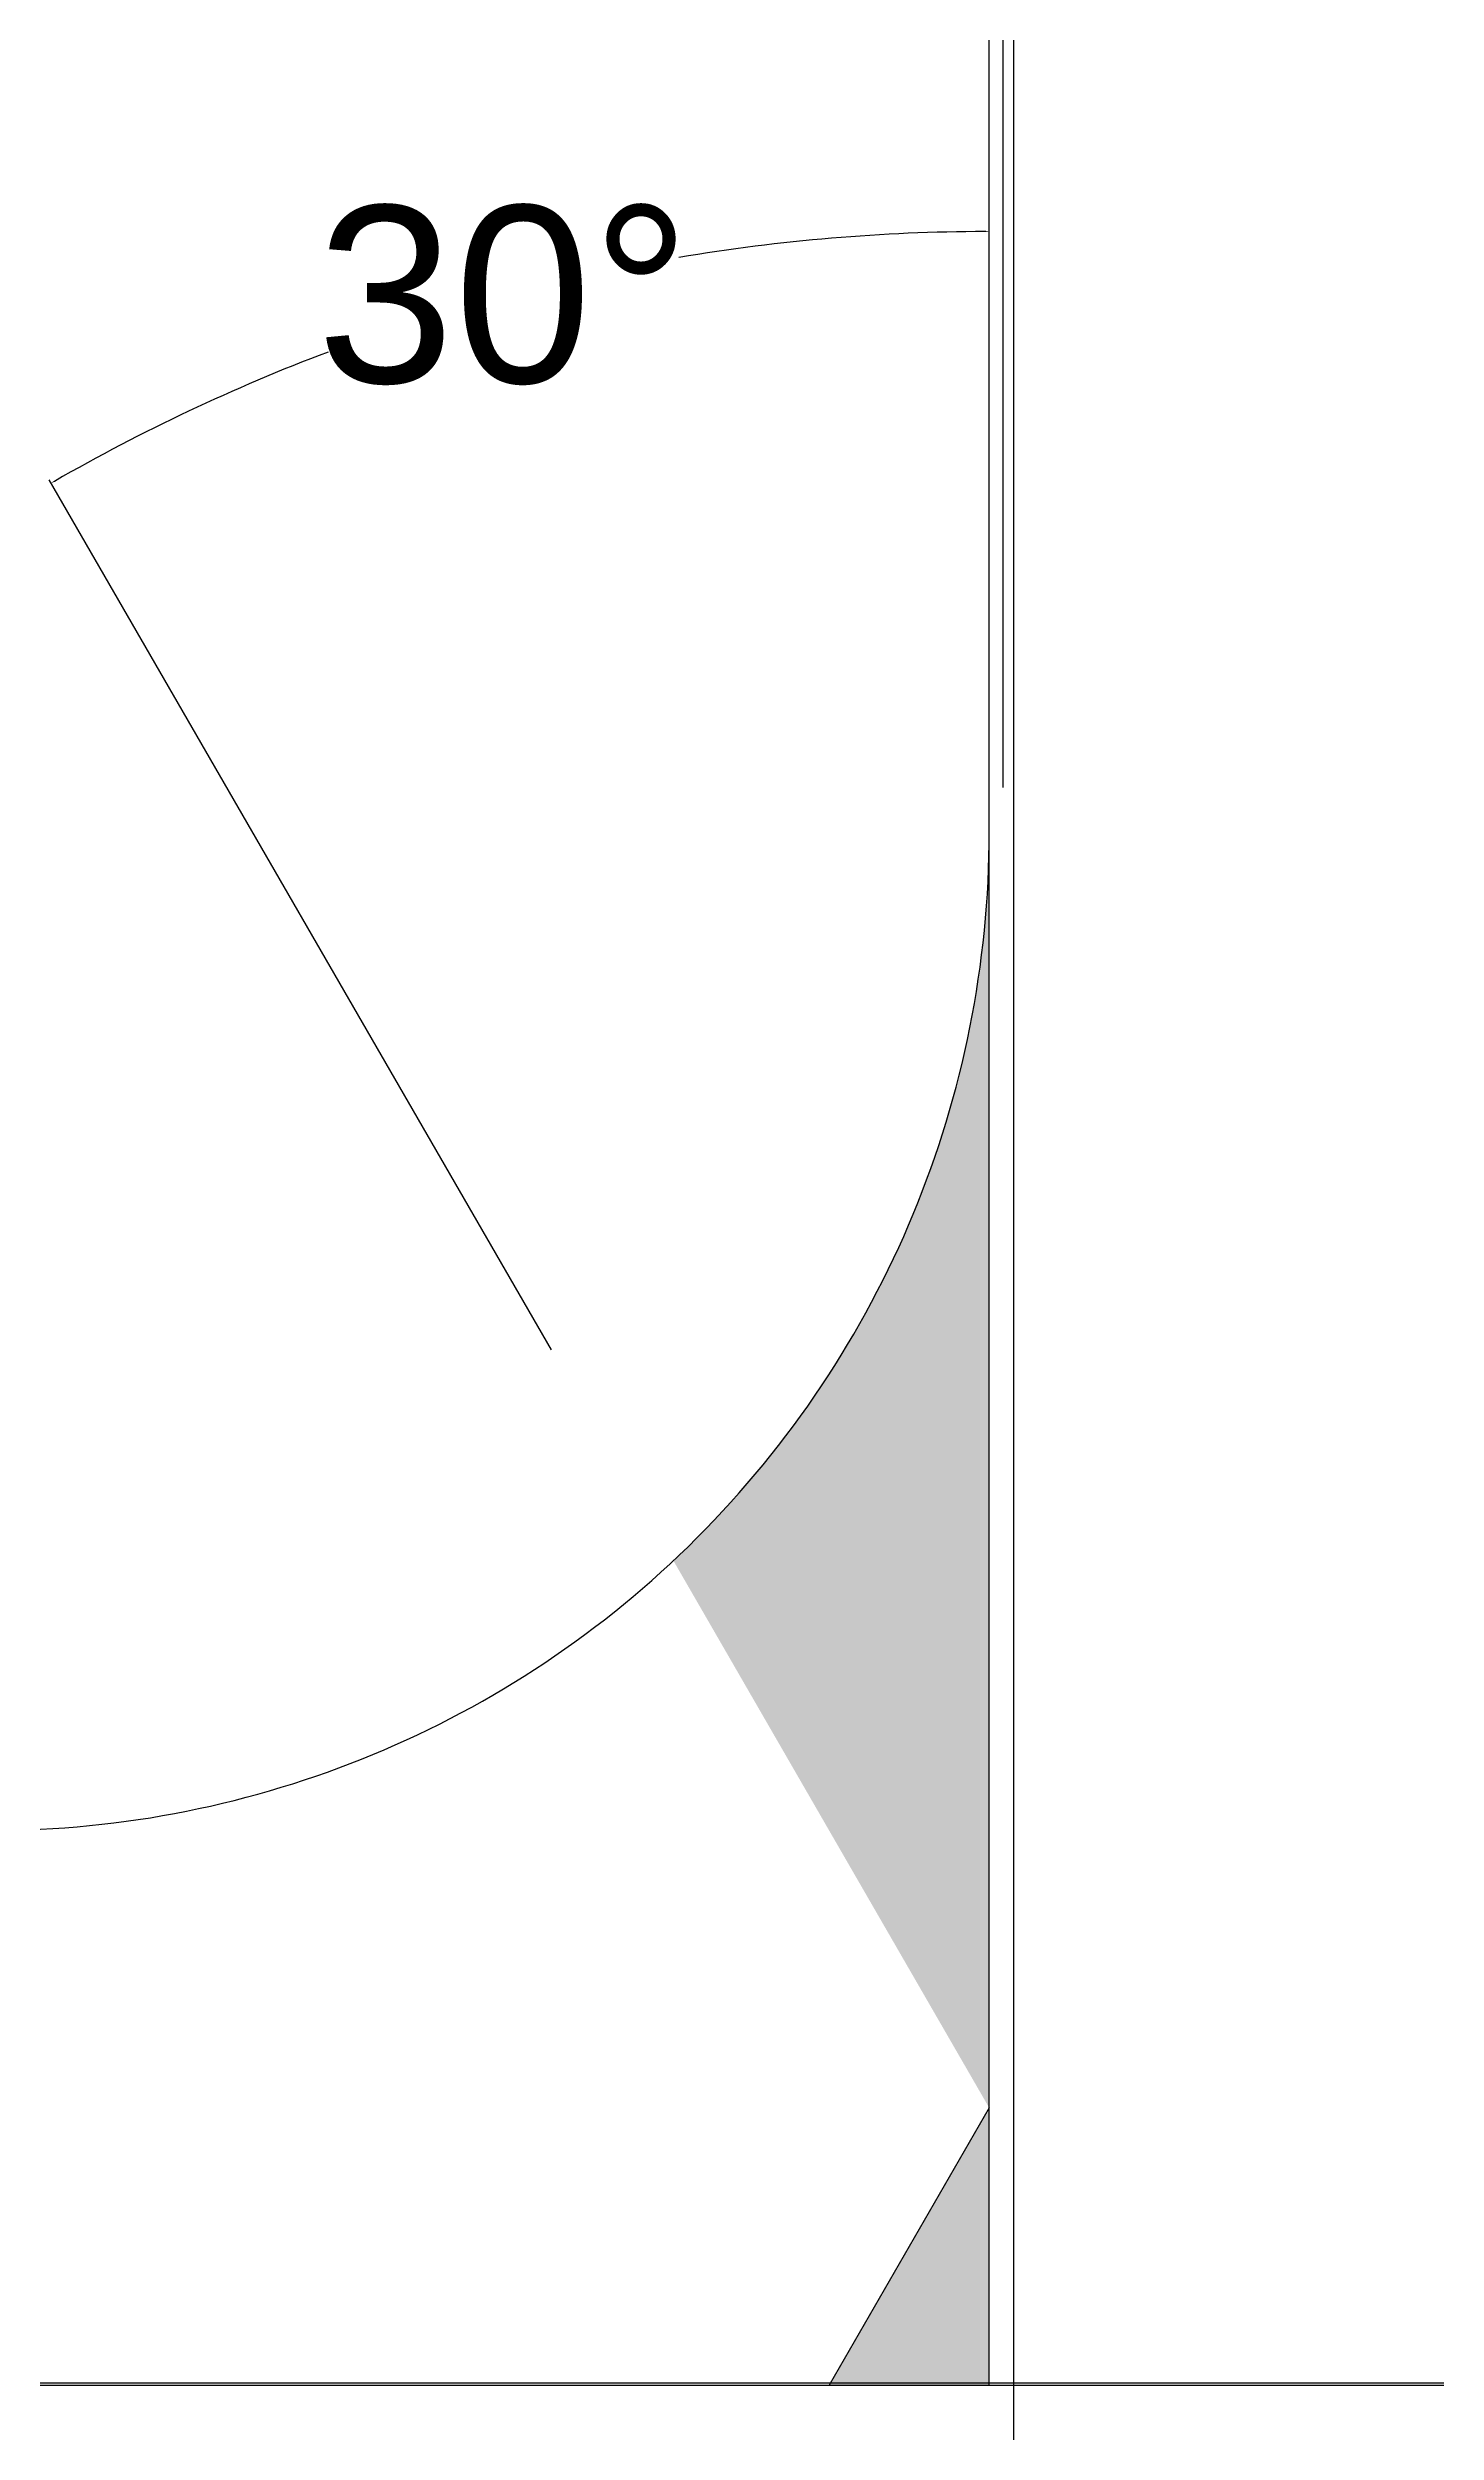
# Model space of a CAD drawing. Header units: millimetres. Extents: x 9612 to 23319, y 1863 to 14354.
# Drawn here: x 11588.5 to 11651.3, y 8483.7 to 8591.5 of the extents above; entities that cross this region are included whole.
import ezdxf

# ---------------------------------------------------------------- set-up
doc = ezdxf.new("R2010")
doc.units = ezdxf.units.MM
doc.header["$MEASUREMENT"] = 0
doc.styles.get("Standard").update_dxf_attribs({"font": 'arial.ttf'})
doc.dimstyles.get("Standard").update_dxf_attribs({"dimtxt": 0.18, "dimasz": 0.18, "dimexe": 0.18, "dimexo": 0.0625, "dimgap": 0.09, "dimtad": 0, "dimtih": 1, "dimtoh": 1, "dimdec": 4, "dimzin": 0, "dimdsep": 46, "dimtxsty": 'Standard', "dimcen": 0.09, "dimadec": 0, "dimazin": 0, "dimtfac": 1, "dimtdec": 4, "dimtofl": 0, "dimtmove": 0, "dimatfit": 3, "dimfxl": 1, "dimtolj": 1, "dimtzin": 0, "dimarcsym": 0})

# ---------------------------------------------------------------- blocks, each defined once
blk = doc.blocks.new('*D98')
at = {"layer": 'Defpoints', "color": 0, "linetype": 'Continuous', "transparency": 16777216}
for p in [(11614.72, 8591.28), (11631.11, 8556.03), (11631.11, 8498.35), (11631.11, 8498.35), (11631.11, 8498.35)]:
    blk.add_point(p, dxfattribs=at)
blk = doc.blocks.new('*D99')
at = {"color": 0, "lineweight": -2, "transparency": 16777216}
for p, q in [((11631.11, 8564.62), (11631.11, 8583.35)), ((11611.32, 8532.61), (11588.59, 8571.94))]:
    blk.add_line(p, q, dxfattribs=at)
for start, end in [(90.1216, 99.5239), (110.6443, 119.9013)]:
    blk.add_arc((11631.11, 8498.35), 84.81, start, end, dxfattribs=at)
at = {"color": 0, "transparency": 16777216}
for points in [[(11630.93, 8583.2), (11630.93, 8583.14), (11631.11, 8583.17)], [(11588.85, 8571.85), (11588.82, 8571.9), (11588.68, 8571.79)]]:
    blk.add_solid(points, dxfattribs=at)
at = {"layer": 'Defpoints', "color": 0, "transparency": 16777216}
for p in [(11616.37, 8581.87), (11631.11, 8564.56), (11611.35, 8532.56), (11631.11, 8498.35), (11631.11, 8498.35)]:
    blk.add_point(p, dxfattribs=at)
at = {"color": 0, "transparency": 16777216, "insert": (11609.15, 8580.27), "char_height": 0.18, "attachment_point": 5}
blk.add_mtext('\\A1;{\\H44.44444x;30°}', dxfattribs=at)
blk = doc.blocks.new('ijkkkkkkkkk')
at = {"linetype": 'Continuous'}
h = blk.add_hatch(color=256, dxfattribs=at)
h.dxf.hatch_style = 1
edge = h.paths.add_edge_path()
edge.add_line((1155.76829, 547.09848), (1155.76829, 604.77557))
edge.add_ellipse((1110.61166, 604.77557), major_axis=(45.15663, 0), ratio=0.9996004, start_angle=313.1285448, end_angle=360, ccw=False)
edge.add_line((1141.48242, 571.83244), (1155.76829, 547.09848))
h.paths.add_polyline_path([(1155.76829, 534.55999), (1155.76829, 547.09848), (1148.52629, 534.55999)])
edge = h.paths.add_edge_path()
edge.add_line((1256.11635, 547.09848), (1270.42836, 571.8777))
edge.add_ellipse((1301.27298, 604.84528), major_axis=(-45.15663, 0), ratio=0.9996004, start_angle=360, end_angle=406.9168823, ccw=False)
edge.add_line((1256.11635, 604.84528), (1256.11635, 547.09848))
h.paths.add_polyline_path([(1256.11635, 534.55999), (1263.35835, 534.55999), (1256.11635, 547.09848)])
for p, q in [((1156.39648, 606.78155), (1156.39648, 1186.01506)), ((1156.88182, -1041.89229), (1156.88182, 739.71136))]:
    blk.add_line(p, q)
for p, q in [((1155.76829, 604.77557), (1155.76829, 685.02194)), ((1155.76829, 534.55999), (1155.76829, 685.02194)), ((1155.76829, 547.09848), (1155.76829, 604.77557)), ((1155.76829, 547.09848), (1148.52629, 534.55999)), ((1055.42022, 534.67384), (1356.46442, 534.67384)), ((1055.42022, 534.55999), (1356.46442, 534.55999))]:
    blk.add_line(p, q, dxfattribs=at)
blk.add_ellipse((1110.61166, 604.77557), major_axis=(45.15663, 0), ratio=0.9996004, start_param=4.71238898, end_param=6.283185307, dxfattribs=at)
dim = blk.add_angular_dim_2l(base=(1139.37574, 640.02811), line1=((1155.76829, 547.09848), (1155.76829, 604.77557)), line2=((1155.76829, 547.09848), (1155.76829, 547.09848)), dimstyle='Standard', dxfattribs=at)
dim.commit()
dim.dimension.update_dxf_attribs({"geometry": '*D98', "text_midpoint": (1139.37574, 640.02811), "insert": (-10475.34511, -7951.25402)})
dim = blk.add_angular_dim_2l(base=(1141.02958, 630.62081), line1=((1155.76829, 547.09848), (1155.76829, 613.30752)), line2=((1155.76829, 547.09848), (1136.00213, 581.30292)), text='{\\H44.44444x;<>}', dimstyle='Standard')
dim.commit()
dim.dimension.update_dxf_attribs({"geometry": '*D99', "text_midpoint": (1133.80076, 629.01696), "insert": (-10475.34511, -7951.25402)})

msp = doc.modelspace()

# ---------------------------------------------------------------- block references
msp.add_blockref('ijkkkkkkkkk', (10475.34511, 7951.25402))

doc.saveas('drawing.dxf')
